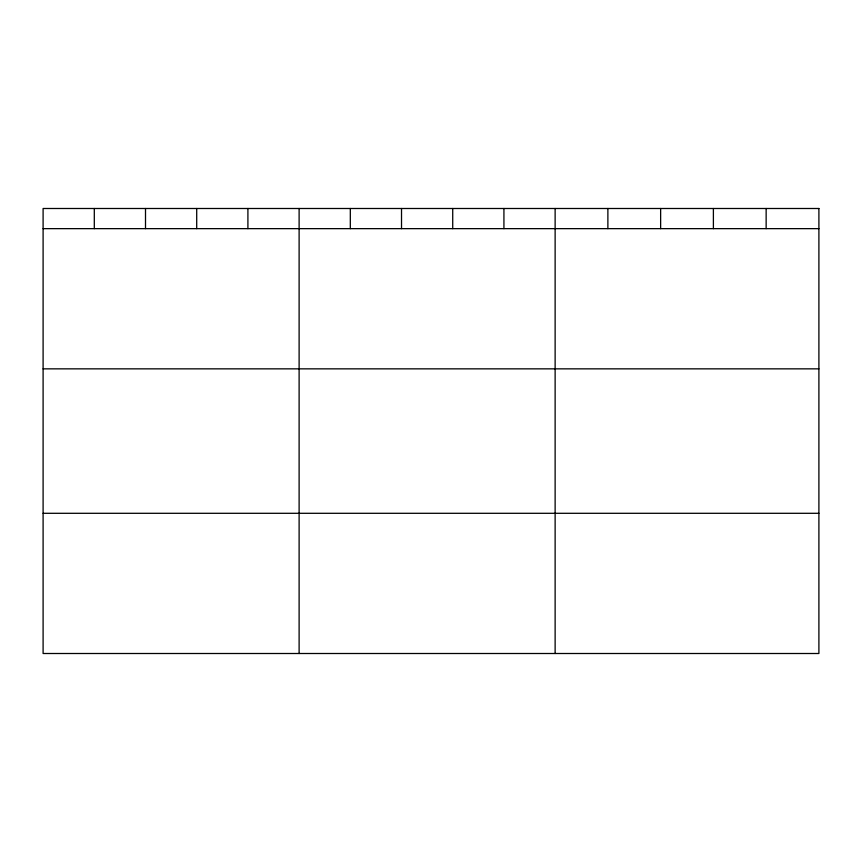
<?xml version="1.0" encoding="UTF-8"?>
<svg xmlns="http://www.w3.org/2000/svg" width="862" height="862" viewBox="0 0 862 862"><rect width="100%" height="100%" fill="white"/><g stroke="black" fill="none" stroke-linecap="round" stroke-linejoin="round"><path stroke-width="1.29" d="M43.1 228.645L818.9 228.645M43.1 368.85L818.9 368.85M43.1 513.299L818.9 513.299M766.146 208.496L766.146 228.645M713.391 208.496L713.391 228.645M660.637 208.496L660.637 228.645M607.882 208.496L607.882 228.645M555.128 208.496L555.128 653.504M503.925 208.496L503.925 228.645M452.722 208.496L452.722 228.645M401.52 208.496L401.52 228.645M350.317 208.496L350.317 228.645M299.114 208.496L299.114 653.504M247.911 208.496L247.911 228.645M196.708 208.496L196.708 228.645M145.506 208.496L145.506 228.645M94.303 208.496L94.303 228.645M818.9 208.496L43.1 208.496L43.1 653.504L818.9 653.504L818.9 208.496"/></g></svg>
